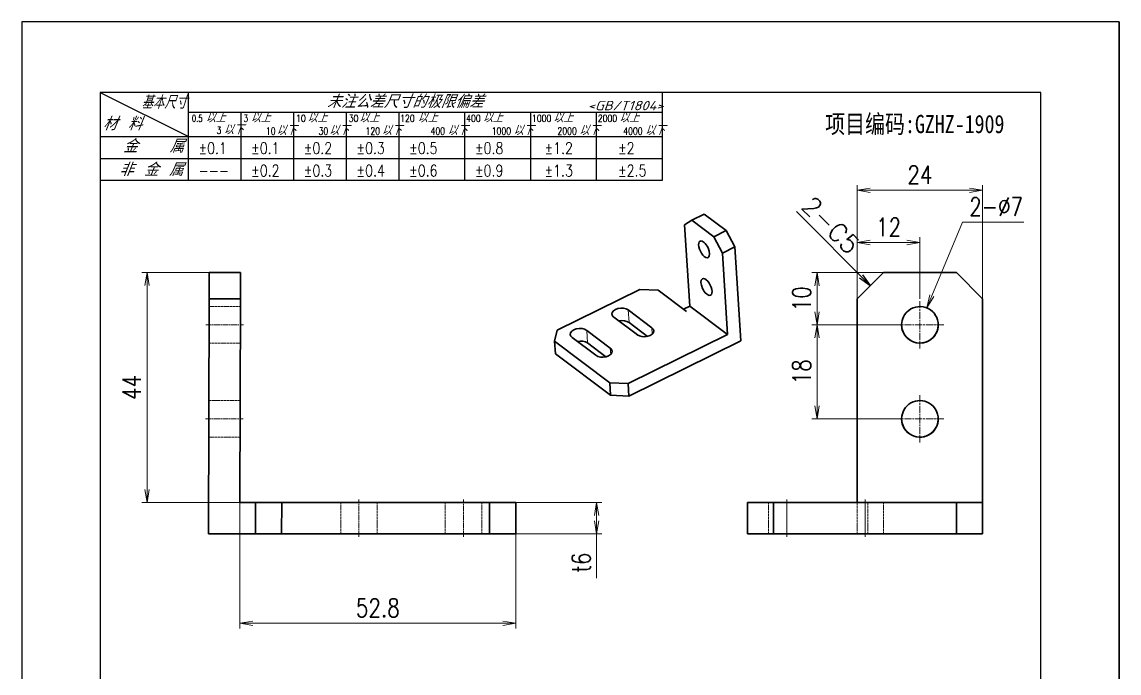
# Model space of a CAD drawing. Header units: millimetres. Extents: x 50851 to 121906, y -34238 to -12059.
# Drawn here: x 119026 to 119236, y -27199.4 to -27074.8 of the extents above; entities that cross this region are included whole.
import ezdxf
from ezdxf.enums import TextEntityAlignment as Align

# ---------------------------------------------------------------- set-up
doc = ezdxf.new("R2010")
doc.units = ezdxf.units.MM
doc.header["$PDMODE"] = 35
doc.linetypes.add('AM_ISO02W050x2', pattern=[3.75, 3, -0.75])
doc.linetypes.add('AM_ISO08W050x2', pattern=[9, 6, -0.75, 1.5, -0.75])
for name, color, linetype, lineweight in [('DIM', 3, 'Continuous', 20), ('DRAWING', 7, 'Continuous', 35), ('中心线', 2, 'AM_ISO08W050x2', 18), ('图框', 7, 'Continuous', 15), ('标注线', 3, 'Continuous', 25), ('细实线', 3, 'Continuous', 18), ('虚线', 1, 'AM_ISO02W050x2', 18)]:
    doc.layers.add(name, color=color, linetype=linetype, lineweight=lineweight)
doc.layers.add('图\\M+19E79\\M+195B6\\M+18E9A', color=7, linetype='Continuous')
doc.styles.add('DIM', font='romans.shx', dxfattribs={"width": 0.8, "bigfont": 'bigfont.shx'})
doc.styles.add('GB', font='gbeitc.shx', dxfattribs={"bigfont": 'gbcbig.shx'})
doc.dimstyles.new('DEH 1-1$0', dxfattribs={"dimtxt": 3.5, "dimasz": 2.5, "dimexe": 1, "dimexo": 0, "dimgap": 1.2, "dimtad": 3, "dimzin": 9, "dimdsep": 46, "dimtxsty": 'DIM', "dimblk": 'OPEN', "dimcen": 0, "dimclrd": 256, "dimclre": 256, "dimclrt": 2, "dimazin": 2, "dimtfac": 0.5, "dimtmove": 0, "dimatfit": 3, "dimldrblk": 'OPEN', "dimfxl": 0, "dimtolj": 2, "dimlwd": 13, "dimlwe": 13, "dimarcsym": 0})
doc.dimstyles.new('DEH 1-1$3', dxfattribs={"dimtxt": 3.5, "dimasz": 2.5, "dimexe": 1, "dimexo": 0, "dimgap": 1.2, "dimtad": 3, "dimtoh": 1, "dimdsep": 46, "dimtxsty": 'DIM', "dimblk": 'OPEN', "dimcen": 0, "dimclrd": 3, "dimclre": 3, "dimclrt": 2, "dimazin": 2, "dimtfac": 0.5, "dimtofl": 0, "dimtmove": 0, "dimatfit": 3, "dimldrblk": 'OPEN', "dimfxl": 0, "dimtolj": 2, "dimlwd": 13, "dimlwe": 13, "dimarcsym": 0})
doc.dimstyles.new('LAM1-1', dxfattribs={"dimtxt": 3.5, "dimasz": 2.5, "dimexe": 1, "dimexo": 0.625, "dimgap": 1.2, "dimtad": 3, "dimdsep": 46, "dimtxsty": 'DIM', "dimblk": 'OPEN', "dimcen": 0, "dimclrd": 8, "dimclre": 8, "dimclrt": 2, "dimazin": 2, "dimtfac": 0.5, "dimtmove": 0, "dimatfit": 3, "dimldrblk": 'OPEN', "dimfxl": 0, "dimtolj": 2, "dimlwd": 13, "dimlwe": 13, "dimarcsym": 0})

# ---------------------------------------------------------------- blocks, each defined once
blk = doc.blocks.new('DEH A4')
at = {"layer": 'Defpoints', "linetype": 'Continuous'}
for p, q in [((0, 297), (0, 0)), ((210, 297), (0, 297)), ((210, 0), (210, 297)), ((210, 297), (210, 0))]:
    blk.add_line(p, q, dxfattribs=at)
at = {"layer": '图\\M+19E79\\M+195B6\\M+18E9A', "linetype": 'Continuous'}
for p, q in [((15, 283.5), (15, 13.5)), ((195, 283.5), (15, 283.5)), ((195, 13.5), (195, 283.5))]:
    blk.add_line(p, q, dxfattribs=at)
at = {"layer": '图\\M+19E79\\M+195B6\\M+18E9A', "color": 9}
for p, q in [((15, 283.5), (31.88, 275.04)), ((31.88, 266.7), (31.88, 283.5)), ((122.6, 266.7), (122.6, 283.5)), ((31.88, 279.72), (122.6, 279.72)), ((41.96, 266.7), (41.96, 279.72)), ((52.04, 266.7), (52.04, 279.72)), ((62.12, 266.7), (62.12, 279.72)), ((72.2, 266.7), (72.2, 279.72)), ((84.8, 266.7), (84.8, 279.72)), ((97.4, 266.7), (97.4, 279.72)), ((110, 266.7), (110, 279.72)), ((15, 275.04), (122.6, 275.04)), ((15, 270.87), (122.6, 270.87)), ((15, 266.7), (122.6, 266.7))]:
    blk.add_line(p, q, dxfattribs=at)
for s, height, style, width, p in [('基本尺寸', 2.52, 'GB', 1.2, (22.84, 280.38)), ('未注公差尺寸的极限偏差', 2.52, 'GB', 1.5, (58.32, 280.52)), ('<GB/T1804>', 1.8, 'GB', 1.3, (108.29, 280.09)), ('以上', 1.62, 'GB', 1.3, (35.15, 277.8)), ('以上', 1.62, 'GB', 1.3, (43.76, 277.8)), ('以上', 1.62, 'GB', 1.3, (54.6, 277.8)), ('以上', 1.62, 'GB', 1.3, (64.53, 277.8)), ('以上', 1.62, 'GB', 1.3, (75.72, 277.8)), ('以上', 1.62, 'GB', 1.3, (88.19, 277.8)), ('以上', 1.62, 'GB', 1.3, (101.67, 277.8)), ('以上', 1.62, 'GB', 1.3, (114.31, 277.8)), ('材 料', 2.52, 'GB', 1.5, (15.42, 276.27)), ('0.5', 1.35, 'DIM', 0.7, (32.54, 277.85)), ('以下', 1.62, 'GB', 1.3, (38.61, 275.51)), ('3', 1.35, 'DIM', 0.8, (42.39, 277.85)), ('10', 1.35, 'DIM', 0.8, (52.47, 277.85)), ('30', 1.35, 'DIM', 0.8, (62.55, 277.85)), ('120', 1.35, 'DIM', 0.8, (72.39, 277.85)), ('400', 1.35, 'DIM', 0.8, (85.03, 277.85)), ('1000', 1.35, 'DIM', 0.8, (97.63, 277.85)), ('2000', 1.35, 'DIM', 0.8, (110.23, 277.85)), ('3', 1.35, 'DIM', 0.8, (37.24, 275.56)), ('10', 1.35, 'DIM', 0.8, (46.7, 275.42)), ('以下', 1.62, 'GB', 1.3, (48.69, 275.37)), ('30', 1.35, 'DIM', 0.8, (56.78, 275.42)), ('以下', 1.62, 'GB', 1.3, (58.77, 275.37)), ('120', 1.35, 'DIM', 0.8, (65.77, 275.42)), ('以下', 1.62, 'GB', 1.3, (68.85, 275.37)), ('400', 1.35, 'DIM', 0.8, (78.21, 275.42)), ('以下', 1.62, 'GB', 1.3, (81.45, 275.37)), ('1000', 1.35, 'DIM', 0.8, (89.92, 275.42)), ('以下', 1.62, 'GB', 1.3, (94.05, 275.37)), ('2000', 1.35, 'DIM', 0.8, (102.5, 275.42)), ('以下', 1.62, 'GB', 1.3, (106.65, 275.37)), ('4000', 1.35, 'DIM', 0.8, (115.1, 275.42)), ('以下', 1.62, 'GB', 1.3, (119.25, 275.37)), ('金   属', 2.52, 'GB', 1.5, (19.33, 271.98)), ('\\M+1817D0.1', 2.205, 'DIM', 0.8, (33.78, 271.73)), ('\\M+1817D0.1', 2.205, 'DIM', 0.8, (43.86, 271.73)), ('\\M+1817D0.2', 2.205, 'DIM', 0.8, (53.94, 271.73)), ('\\M+1817D0.3', 2.205, 'DIM', 0.8, (64.02, 271.73)), ('\\M+1817D0.5', 2.205, 'DIM', 0.8, (74.1, 271.73)), ('\\M+1817D0.8', 2.205, 'DIM', 0.8, (86.7, 271.73)), ('\\M+1817D1.2', 2.205, 'DIM', 0.8, (100.02, 271.73)), ('\\M+1817D2', 2.205, 'DIM', 0.8, (114.09, 271.73)), ('非 金 属', 2.52, 'GB', 1.5, (18.53, 267.49)), ('\\M+1817D0.2', 2.205, 'DIM', 0.8, (43.86, 267.44)), ('\\M+1817D0.3', 2.205, 'DIM', 0.8, (53.94, 267.44)), ('\\M+1817D0.4', 2.205, 'DIM', 0.8, (64.02, 267.44)), ('\\M+1817D0.6', 2.205, 'DIM', 0.8, (74.1, 267.44)), ('\\M+1817D0.9', 2.205, 'DIM', 0.8, (86.7, 267.44)), ('\\M+1817D1.3', 2.205, 'DIM', 0.8, (100.02, 267.44)), ('\\M+1817D2.5', 2.205, 'DIM', 0.8, (114.09, 267.44)), ('---', 2.205, 'DIM', 0.8, (33.78, 267.44))]:
    blk.add_text(s, height=height, dxfattribs=dict(at, style=style, width=width)).set_placement(p)
blk = doc.blocks.new('_Open')
at = {"color": 0, "linetype": 'ByBlock', "lineweight": -2}
for p, q in [((-1, 0.167), (0, 0)), ((-1, -0.167), (0, 0)), ((0, 0), (-1, 0))]:
    blk.add_line(p, q, dxfattribs=at)
blk = doc.blocks.new('*D17')
at = {"layer": 'Defpoints', "color": 0, "transparency": 16777216}
for p in [(119061.83, -27122.74), (119049.95, -27166.75), (119067.72, -27166.75)]:
    blk.add_point(p, dxfattribs=at)
at = {"layer": '标注线', "lineweight": 13, "transparency": 16777216}
for p, q in [((119061.83, -27122.74), (119048.95, -27122.74)), ((119049.95, -27125.24), (119049.95, -27164.25)), ((119067.72, -27166.75), (119048.95, -27166.75))]:
    blk.add_line(p, q, dxfattribs=at)
at = {"layer": '标注线', "lineweight": 13, "transparency": 16777216, "xscale": 2.5, "yscale": 2.5, "zscale": 2.5}
for p, rotation in [((119049.95, -27122.74), 90), ((119049.95, -27166.75), 270)]:
    blk.add_blockref('_Open', p, dxfattribs=dict(at, rotation=rotation))
at = {"layer": '标注线', "color": 2, "transparency": 16777216, "insert": (119047, -27144.74), "char_height": 3.5, "attachment_point": 5, "rotation": 90, "style": 'DIM'}
blk.add_mtext('\\A2;44', dxfattribs=at)
blk = doc.blocks.new('*D18')
at = {"layer": 'Defpoints', "color": 0, "transparency": 16777216}
for p in [(119067.72, -27166.75), (119120.52, -27172.75), (119120.52, -27189.88)]:
    blk.add_point(p, dxfattribs=at)
at = {"layer": '标注线', "lineweight": 13, "transparency": 16777216}
for p, q in [((119067.72, -27166.75), (119067.72, -27190.88)), ((119120.52, -27172.75), (119120.52, -27190.88)), ((119070.22, -27189.88), (119118.02, -27189.88))]:
    blk.add_line(p, q, dxfattribs=at)
at = {"layer": '标注线', "lineweight": 13, "transparency": 16777216, "xscale": 2.5, "yscale": 2.5, "zscale": 2.5, "rotation": 180}
blk.add_blockref('_Open', (119067.72, -27189.88), dxfattribs=at)
at = {"layer": '标注线', "lineweight": 13, "transparency": 16777216, "xscale": 2.5, "yscale": 2.5, "zscale": 2.5}
blk.add_blockref('_Open', (119120.52, -27189.88), dxfattribs=at)
at = {"layer": '标注线', "color": 2, "transparency": 16777216, "insert": (119094.12, -27186.93), "char_height": 3.5, "attachment_point": 5, "style": 'DIM'}
blk.add_mtext('\\A2;52.8', dxfattribs=at)
blk = doc.blocks.new('*D19')
at = {"layer": 'Defpoints', "color": 0, "transparency": 16777216}
for p in [(119120.52, -27166.75), (119120.52, -27172.75), (119136.01, -27172.75)]:
    blk.add_point(p, dxfattribs=at)
at = {"layer": '标注线', "lineweight": 13, "transparency": 16777216}
for p, q in [((119120.52, -27166.75), (119137.01, -27166.75)), ((119136.01, -27169.25), (119136.01, -27170.25)), ((119120.52, -27172.75), (119137.01, -27172.75)), ((119136.01, -27172.75), (119136.01, -27181.25))]:
    blk.add_line(p, q, dxfattribs=at)
at = {"layer": '标注线', "lineweight": 13, "transparency": 16777216, "xscale": 2.5, "yscale": 2.5, "zscale": 2.5}
for p, rotation in [((119136.01, -27166.75), 90), ((119136.01, -27172.75), 270)]:
    blk.add_blockref('_Open', p, dxfattribs=dict(at, rotation=rotation))
at = {"layer": '标注线', "color": 2, "transparency": 16777216, "insert": (119133.06, -27178.25), "char_height": 3.5, "attachment_point": 5, "rotation": 90, "style": 'DIM'}
blk.add_mtext('\\A2;t6', dxfattribs=at)
blk = doc.blocks.new('*D28')
at = {"layer": 'Defpoints', "color": 0, "transparency": 16777216}
for p in [(119190.89, -27122.75), (119178.2, -27132.73), (119193.34, -27132.73)]:
    blk.add_point(p, dxfattribs=at)
at = {"layer": '标注线', "lineweight": 13, "transparency": 16777216}
for p, q in [((119190.89, -27122.75), (119177.2, -27122.75)), ((119178.2, -27125.25), (119178.2, -27130.23)), ((119193.34, -27132.73), (119177.2, -27132.73))]:
    blk.add_line(p, q, dxfattribs=at)
at = {"layer": '标注线', "lineweight": 13, "transparency": 16777216, "xscale": 2.5, "yscale": 2.5, "zscale": 2.5}
for p, rotation in [((119178.2, -27122.75), 90), ((119178.2, -27132.73), 270)]:
    blk.add_blockref('_Open', p, dxfattribs=dict(at, rotation=rotation))
at = {"layer": '标注线', "color": 2, "transparency": 16777216, "insert": (119175.25, -27127.74), "char_height": 3.5, "attachment_point": 5, "rotation": 90, "style": 'DIM'}
blk.add_mtext('\\A2;10', dxfattribs=at)
blk = doc.blocks.new('*D29')
at = {"layer": 'Defpoints', "color": 0, "transparency": 16777216}
for p in [(119193.34, -27132.73), (119178.2, -27150.73), (119193.34, -27150.73)]:
    blk.add_point(p, dxfattribs=at)
at = {"layer": '标注线', "lineweight": 13, "transparency": 16777216}
for p, q in [((119193.34, -27132.73), (119177.2, -27132.73)), ((119178.2, -27135.23), (119178.2, -27148.23)), ((119193.34, -27150.73), (119177.2, -27150.73))]:
    blk.add_line(p, q, dxfattribs=at)
at = {"layer": '标注线', "lineweight": 13, "transparency": 16777216, "xscale": 2.5, "yscale": 2.5, "zscale": 2.5}
for p, rotation in [((119178.2, -27132.73), 90), ((119178.2, -27150.73), 270)]:
    blk.add_blockref('_Open', p, dxfattribs=dict(at, rotation=rotation))
at = {"layer": '标注线', "color": 2, "transparency": 16777216, "insert": (119175.25, -27141.73), "char_height": 3.5, "attachment_point": 5, "rotation": 90, "style": 'DIM'}
blk.add_mtext('\\A2;18', dxfattribs=at)
blk = doc.blocks.new('*D30')
at = {"layer": 'Defpoints', "color": 0, "transparency": 16777216}
for p in [(119197.89, -27116.98), (119185.89, -27127.74), (119197.89, -27127.74)]:
    blk.add_point(p, dxfattribs=at)
at = {"layer": '标注线', "lineweight": 13, "transparency": 16777216}
for p, q in [((119185.89, -27127.74), (119185.89, -27115.98)), ((119188.39, -27116.98), (119195.39, -27116.98)), ((119197.89, -27127.74), (119197.89, -27115.98))]:
    blk.add_line(p, q, dxfattribs=at)
at = {"layer": '标注线', "lineweight": 13, "transparency": 16777216, "xscale": 2.5, "yscale": 2.5, "zscale": 2.5, "rotation": 180}
blk.add_blockref('_Open', (119185.89, -27116.98), dxfattribs=at)
at = {"layer": '标注线', "lineweight": 13, "transparency": 16777216, "xscale": 2.5, "yscale": 2.5, "zscale": 2.5}
blk.add_blockref('_Open', (119197.89, -27116.98), dxfattribs=at)
at = {"layer": '标注线', "color": 2, "transparency": 16777216, "insert": (119191.89, -27114.03), "char_height": 3.5, "attachment_point": 5, "style": 'DIM'}
blk.add_mtext('\\A2;12', dxfattribs=at)
blk = doc.blocks.new('*D31')
at = {"layer": 'Defpoints', "color": 0, "transparency": 16777216}
for p in [(119199.23, -27129.5), (119196.55, -27135.97)]:
    blk.add_point(p, dxfattribs=at)
at = {"layer": '标注线', "color": 3, "lineweight": 13, "transparency": 16777216}
for p, q in [((119206.01, -27113.06), (119200.18, -27127.19)), ((119217.75, -27113.06), (119206.01, -27113.06))]:
    blk.add_line(p, q, dxfattribs=at)
at = {"layer": '标注线', "color": 3, "lineweight": 13, "transparency": 16777216, "xscale": 2.5, "yscale": 2.5, "zscale": 2.5, "rotation": 247.5694858627466}
blk.add_blockref('_Open', (119199.23, -27129.5), dxfattribs=at)
at = {"layer": '标注线', "color": 2, "transparency": 16777216, "insert": (119212.48, -27110.11), "char_height": 3.5, "attachment_point": 5, "style": 'DIM'}
blk.add_mtext('\\A2;{\\Fromans,bigfont|c134;2-}∅7', dxfattribs=at)
blk = doc.blocks.new('*D32')
at = {"layer": 'Defpoints', "color": 0, "transparency": 16777216}
for p in [(119209.89, -27106.98), (119185.89, -27127.74), (119209.89, -27127.95)]:
    blk.add_point(p, dxfattribs=at)
at = {"layer": '标注线', "lineweight": 13, "transparency": 16777216}
for p, q in [((119185.89, -27127.74), (119185.89, -27105.98)), ((119209.89, -27127.95), (119209.89, -27105.98)), ((119188.39, -27106.98), (119207.39, -27106.98))]:
    blk.add_line(p, q, dxfattribs=at)
at = {"layer": '标注线', "lineweight": 13, "transparency": 16777216, "xscale": 2.5, "yscale": 2.5, "zscale": 2.5, "rotation": 180}
blk.add_blockref('_Open', (119185.89, -27106.98), dxfattribs=at)
at = {"layer": '标注线', "lineweight": 13, "transparency": 16777216, "xscale": 2.5, "yscale": 2.5, "zscale": 2.5}
blk.add_blockref('_Open', (119209.89, -27106.98), dxfattribs=at)
at = {"layer": '标注线', "color": 2, "transparency": 16777216, "insert": (119197.89, -27104.03), "char_height": 3.5, "attachment_point": 5, "style": 'DIM'}
blk.add_mtext('\\A2;24', dxfattribs=at)
blk = doc.blocks.new('CHAMFER_DIM_L')
at = {"layer": 'DIM', "color": 2, "style": 'DIM'}
blk.add_attdef('000', text='', height=3.5, rotation=270, dxfattribs=at).set_placement((0, 7), align=Align.BOTTOM_RIGHT)
at = {"layer": 'DIM'}
blk.add_leader([(0, 0), (0, 20)], dimstyle='LAM1-1', dxfattribs=at)

msp = doc.modelspace()

# ---------------------------------------------------------------- linework, layer by layer
at = {"layer": 'DRAWING', "ltscale": 0.081552}
msp.add_line((119154.218, -27112.708), (119152.836, -27113.575), dxfattribs=at)
at = {"layer": 'DRAWING', "ltscale": 0.133221}
for p, q in [((119154.218, -27112.708), (119156.606, -27111.527)), ((119158.438, -27115.88), (119160.827, -27114.699)), ((119160.071, -27119.012), (119162.46, -27117.832))]:
    msp.add_line(p, q, dxfattribs=at)
at = {"layer": 'DRAWING', "ltscale": 0.263968}
for p, q in [((119154.218, -27112.708), (119158.438, -27115.88)), ((119156.606, -27111.527), (119160.827, -27114.699))]:
    msp.add_line(p, q, dxfattribs=at)
at = {"layer": 'DRAWING'}
for p, q in [((119152.836, -27113.575), (119153.816, -27129.172)), ((119160.071, -27119.012), (119161.051, -27134.609)), ((119163.59, -27135.834), (119162.46, -27117.832)), ((119061.815, -27127.736), (119061.705, -27172.749)), ((119067.815, -27127.749), (119067.72, -27166.749)), ((119128.453, -27133.774), (119144.3, -27125.981)), ((119185.89, -27127.749), (119185.89, -27166.749)), ((119209.89, -27127.749), (119209.89, -27166.749)), ((119138.521, -27143.815), (119127.97, -27135.885)), ((119161.051, -27134.609), (119142.019, -27143.969)), ((119142.164, -27146.371), (119163.59, -27135.834)), ((119138.665, -27146.218), (119128.115, -27138.288)), ((119115.518, -27166.749), (119075.719, -27166.749)), ((119204.888, -27166.749), (119169.888, -27166.749)), ((119115.518, -27172.749), (119075.705, -27172.749)), ((119204.888, -27172.749), (119169.888, -27172.749))]:
    msp.add_line(p, q, dxfattribs=at)
at = {"layer": 'DRAWING', "ltscale": 0.176625}
for p, q in [((119162.46, -27117.832), (119160.827, -27114.699)), ((119158.438, -27115.88), (119160.071, -27119.012))]:
    msp.add_line(p, q, dxfattribs=at)
at = {"layer": 'DRAWING', "ltscale": 0.125}
for p, q in [((119061.827, -27122.736), (119061.815, -27127.736)), ((119067.827, -27122.749), (119067.815, -27127.749))]:
    msp.add_line(p, q, dxfattribs=at)
at = {"layer": 'DRAWING', "ltscale": 0.15}
for p, q in [((119067.827, -27122.749), (119061.827, -27122.736)), ((119067.815, -27127.749), (119061.815, -27127.736)), ((119070.72, -27166.749), (119070.705, -27172.749)), ((119075.719, -27166.749), (119075.705, -27172.749)), ((119115.518, -27166.749), (119115.518, -27172.749)), ((119120.518, -27166.749), (119120.518, -27172.749)), ((119164.889, -27166.749), (119164.889, -27172.749)), ((119169.888, -27166.749), (119169.888, -27172.749)), ((119204.888, -27166.749), (119204.888, -27172.749)), ((119209.889, -27166.749), (119209.889, -27172.749))]:
    msp.add_line(p, q, dxfattribs=at)
at = {"layer": 'DRAWING', "ltscale": 0.176777}
for p, q in [((119190.89, -27122.736), (119185.89, -27127.736)), ((119190.89, -27122.749), (119185.89, -27127.749)), ((119209.89, -27127.736), (119204.89, -27122.736)), ((119204.89, -27122.749), (119209.89, -27127.749))]:
    msp.add_line(p, q, dxfattribs=at)
at = {"layer": 'DRAWING', "ltscale": 0.000338759}
for p, q in [((119190.89, -27122.749), (119190.89, -27122.736)), ((119204.89, -27122.749), (119204.89, -27122.736)), ((119185.89, -27127.749), (119185.89, -27127.736)), ((119209.89, -27127.749), (119209.89, -27127.736))]:
    msp.add_line(p, q, dxfattribs=at)
at = {"layer": 'DRAWING', "ltscale": 0.35}
for p, q in [((119190.89, -27122.736), (119204.89, -27122.736)), ((119190.89, -27122.749), (119204.89, -27122.749))]:
    msp.add_line(p, q, dxfattribs=at)
at = {"layer": 'DRAWING', "ltscale": 0.175076}
for p, q in [((119144.3, -27125.981), (119147.798, -27126.134)), ((119138.665, -27146.218), (119142.164, -27146.371))]:
    msp.add_line(p, q, dxfattribs=at)
at = {"layer": 'DRAWING', "ltscale": 0.339387}
msp.add_line((119147.798, -27126.134), (119153.224, -27130.213), dxfattribs=at)
at = {"layer": 'DRAWING', "ltscale": 0.282823}
for p, q in [((119142.062, -27129.892), (119146.584, -27133.291)), ((119143.797, -27134.661), (119139.275, -27131.263)), ((119135.833, -27138.578), (119131.311, -27135.179))]:
    msp.add_line(p, q, dxfattribs=at)
at = {"layer": 'DRAWING', "ltscale": 0.066235}
msp.add_line((119153.816, -27129.172), (119152.627, -27129.757), dxfattribs=at)
at = {"layer": 'DRAWING', "ltscale": 0.03771}
msp.add_line((119152.627, -27129.757), (119153.23, -27130.21), dxfattribs=at)
at = {"layer": 'DRAWING', "ltscale": 0.00037911}
msp.add_line((119152.627, -27129.757), (119152.628, -27129.764), dxfattribs=at)
at = {"layer": 'DRAWING', "ltscale": 0.452515}
msp.add_line((119153.816, -27129.172), (119161.051, -27134.609), dxfattribs=at)
at = {"layer": 'DRAWING', "ltscale": 0.000324826}
msp.add_line((119153.23, -27130.21), (119153.224, -27130.213), dxfattribs=at)
at = {"layer": 'DRAWING', "ltscale": 0.108327}
msp.add_line((119128.453, -27133.774), (119127.97, -27135.885), dxfattribs=at)
at = {"layer": 'DRAWING', "ltscale": 0.282825}
msp.add_line((119134.099, -27133.808), (119138.621, -27137.207), dxfattribs=at)
at = {"layer": 'DRAWING', "ltscale": 0.220819}
msp.add_line((119142.207, -27132.295), (119145.738, -27134.948), dxfattribs=at)
at = {"layer": 'DRAWING', "ltscale": 0.120342}
for p, q in [((119127.97, -27135.885), (119128.115, -27138.288)), ((119138.521, -27143.815), (119138.665, -27146.218)), ((119142.019, -27143.969), (119142.164, -27146.371))]:
    msp.add_line(p, q, dxfattribs=at)
at = {"layer": 'DRAWING', "ltscale": 0.22082}
msp.add_line((119134.244, -27136.211), (119137.774, -27138.864), dxfattribs=at)
at = {"layer": 'DRAWING', "ltscale": 0.175074}
msp.add_line((119138.521, -27143.815), (119142.019, -27143.969), dxfattribs=at)
at = {"layer": 'DRAWING', "ltscale": 0.074634}
msp.add_line((119067.72, -27166.749), (119070.705, -27166.749), dxfattribs=at)
at = {"layer": 'DRAWING', "ltscale": 0.000366211}
msp.add_line((119070.705, -27166.749), (119070.72, -27166.749), dxfattribs=at)
at = {"layer": 'DRAWING', "ltscale": 0.145328}
msp.add_line((119070.705, -27166.749), (119070.705, -27172.562), dxfattribs=at)
at = {"layer": 'DRAWING', "ltscale": 0.124997}
for p, q in [((119075.719, -27166.749), (119070.72, -27166.749)), ((119164.889, -27166.749), (119169.888, -27166.749)), ((119075.705, -27172.749), (119070.705, -27172.749)), ((119164.889, -27172.749), (119169.888, -27172.749))]:
    msp.add_line(p, q, dxfattribs=at)
at = {"layer": 'DRAWING', "ltscale": 0.125003}
for p, q in [((119115.518, -27166.749), (119120.518, -27166.749)), ((119204.888, -27166.749), (119209.889, -27166.749)), ((119115.518, -27172.749), (119120.518, -27172.749)), ((119204.888, -27172.749), (119209.889, -27172.749))]:
    msp.add_line(p, q, dxfattribs=at)
at = {"layer": 'DRAWING', "ltscale": 0.225}
msp.add_line((119061.705, -27172.749), (119070.705, -27172.749), dxfattribs=at)
at = {"layer": 'DRAWING'}
for centre, major_axis, ratio, start_param, end_param in [((119156.579, -27118.293), (-0.775, 1.569), 0.4594722, 0.0000515, 3.1416442), ((119156.579, -27118.293), (-0.775, 1.569), 0.4594722, 6.2015097, 6.2832369), ((119156.579, -27118.293), (-0.775, 1.569), 0.4594722, 3.1416442, 6.2015097), ((119157.031, -27125.492), (-0.775, 1.569), 0.4594722, 0.0000515, 3.059917), ((119157.031, -27125.492), (-0.775, 1.569), 0.4594722, 3.1416442, 6.2832369), ((119157.031, -27125.492), (-0.775, 1.569), 0.4594722, 3.059917, 3.1416442), ((119140.669, -27130.578), (-1.747, -0.105), 0.5969518, 3.7536177, 6.2830852), ((119197.89, -27132.749), (-3.5, 0.04), 0.999997, 3.1415346, 5.3808743), ((119140.669, -27130.578), (-1.747, -0.105), 0.5969518, 6.2830852, 6.8952104), ((119140.814, -27132.98), (1.747, 0.105), 0.5969518, 0.6120251, 1.8532208), ((119197.89, -27132.749), (-3.5, 0.04), 0.999997, 5.3808743, 6.2831273), ((119132.705, -27134.494), (-1.747, -0.105), 0.5969518, 3.7536177, 6.2830852), ((119145.19, -27133.976), (-1.747, -0.105), 0.5969518, 0.6120251, 3.1414925), ((119145.19, -27133.976), (-1.747, -0.105), 0.5969518, 3.1414925, 3.7536177), ((119197.89, -27132.735), (3.5, -0.04), 0.999997, 3.1415346, 5.3808743), ((119197.89, -27132.749), (-3.5, 0.04), 0.999997, 6.2831273, 9.4247199), ((119197.89, -27132.735), (3.5, -0.04), 0.999997, 5.3808743, 6.2808483), ((119132.705, -27134.494), (-1.747, -0.105), 0.5969518, 6.2830852, 6.8952104), ((119132.85, -27136.896), (1.747, 0.105), 0.5969518, 0.6120251, 1.8532208), ((119137.227, -27137.892), (-1.747, -0.105), 0.5969518, 0.6120251, 3.1414925), ((119137.227, -27137.892), (-1.747, -0.105), 0.5969518, 3.1414925, 3.7536177), ((119197.89, -27150.749), (-3.5, 0.04), 0.999997, 3.1415346, 6.2831273), ((119197.89, -27150.735), (3.5, -0.04), 0.999997, 3.1415346, 6.2808483), ((119197.89, -27150.749), (-3.5, 0.04), 0.999997, 6.2831273, 8.5224669), ((119197.89, -27150.749), (-3.5, 0.04), 0.999997, 2.2392816, 3.1415346)]:
    msp.add_ellipse(centre, major_axis=major_axis, ratio=ratio, start_param=start_param, end_param=end_param, dxfattribs=at)
at = {"layer": '中心线', "ltscale": 0.227499}
for p, q in [((119197.89, -27128.185), (119197.89, -27137.285)), ((119202.44, -27132.735), (119193.34, -27132.735)), ((119197.89, -27146.185), (119197.89, -27155.285)), ((119202.44, -27150.735), (119193.34, -27150.735))]:
    msp.add_line(p, q, dxfattribs=at)
at = {"layer": '中心线', "ltscale": 0.180002}
for p, q in [((119061.203, -27132.733), (119068.403, -27132.751)), ((119090.518, -27173.349), (119090.518, -27166.149)), ((119110.518, -27173.349), (119110.518, -27166.149)), ((119172.389, -27173.349), (119172.389, -27166.149)), ((119187.389, -27173.349), (119187.389, -27166.149))]:
    msp.add_line(p, q, dxfattribs=at)
at = {"layer": '中心线', "ltscale": 0.180004}
msp.add_line((119061.159, -27150.733), (119068.359, -27150.751), dxfattribs=at)
at = {"layer": '标注线'}
msp.add_circle((119197.89, -27132.735), 3.5, dxfattribs=at)
at = {"layer": '细实线', "ltscale": 0.120342}
for p, q in [((119142.207, -27132.295), (119142.062, -27129.892)), ((119134.244, -27136.211), (119134.099, -27133.808))]:
    msp.add_line(p, q, dxfattribs=at)
at = {"layer": '细实线', "ltscale": 0.060018}
for p, q in [((119146.656, -27134.489), (119146.584, -27133.291)), ((119138.693, -27138.405), (119138.621, -27137.207))]:
    msp.add_line(p, q, dxfattribs=at)
at = {"layer": '虚线', "ltscale": 0.15}
for p, q in [((119067.816, -27127.749), (119061.816, -27127.736)), ((119061.795, -27136.235), (119067.795, -27136.249)), ((119061.768, -27147.235), (119067.768, -27147.249)), ((119061.751, -27154.235), (119067.751, -27154.249)), ((119087.018, -27172.749), (119087.018, -27166.749)), ((119094.018, -27172.749), (119094.018, -27166.749)), ((119107.018, -27172.749), (119107.018, -27166.749)), ((119114.018, -27172.749), (119114.018, -27166.749)), ((119115.519, -27166.749), (119115.519, -27172.749)), ((119168.889, -27172.749), (119168.889, -27166.749)), ((119168.889, -27172.749), (119168.889, -27166.749)), ((119169.89, -27166.749), (119169.89, -27172.749)), ((119172.389, -27172.749), (119172.389, -27166.749)), ((119172.389, -27172.749), (119172.389, -27166.749)), ((119172.389, -27172.749), (119172.389, -27166.749)), ((119172.389, -27172.749), (119172.389, -27166.749)), ((119185.89, -27166.749), (119185.89, -27172.749)), ((119187.389, -27172.749), (119187.389, -27166.749)), ((119187.389, -27172.749), (119187.389, -27166.749)), ((119187.389, -27172.749), (119187.389, -27166.749)), ((119187.389, -27172.749), (119187.389, -27166.749)), ((119187.89, -27166.749), (119187.89, -27172.749)), ((119190.889, -27172.749), (119190.889, -27166.749)), ((119190.889, -27172.749), (119190.889, -27166.749))]:
    msp.add_line(p, q, dxfattribs=at)
at = {"layer": '虚线', "ltscale": 0.149999}
msp.add_line((119061.812, -27129.235), (119067.812, -27129.249), dxfattribs=at)
at = {"layer": '虚线', "ltscale": 0.000366224}
for p, q in [((119194.39, -27132.695), (119194.39, -27132.709)), ((119201.39, -27132.775), (119201.39, -27132.79)), ((119194.39, -27150.694), (119194.39, -27150.709))]:
    msp.add_line(p, q, dxfattribs=at)
at = {"layer": '虚线', "ltscale": 0.00036624}
msp.add_line((119201.39, -27150.775), (119201.39, -27150.789), dxfattribs=at)
at = {"layer": '虚线', "ltscale": 3.35693e-05}
msp.add_line((119209.89, -27166.749), (119209.889, -27166.749), dxfattribs=at)
at = {"layer": '虚线', "ltscale": 0.004672}
msp.add_line((119070.705, -27172.562), (119070.705, -27172.749), dxfattribs=at)
at = {"layer": '虚线', "ltscale": 0.05}
msp.add_line((119187.89, -27172.749), (119185.89, -27172.749), dxfattribs=at)
at = {"layer": '虚线'}
for centre, start_param, end_param in [((119197.89, -27132.735), 6.2808483, 9.4247199), ((119197.89, -27150.735), 2.2392816, 3.1415346), ((119197.89, -27150.735), 6.2808483, 8.5224669)]:
    msp.add_ellipse(centre, major_axis=(3.5, -0.04), ratio=0.999997, start_param=start_param, end_param=end_param, dxfattribs=at)

# ---------------------------------------------------------------- block references
at = {"layer": '图框'}
msp.add_blockref('DEH A4', (119026.004, -27371.76), dxfattribs=at)
at = {"layer": '标注线', "rotation": 44.84570797807316}
msp.add_blockref('CHAMFER_DIM_L', (119188.39, -27125.236), dxfattribs=at).add_auto_attribs({'000': '2-C5'})

# ---------------------------------------------------------------- texts
at = {"layer": 'DIM', "insert": (119179.745, -27092.548), "char_height": 3.5, "width": 67.49836, "attachment_point": 1, "style": 'DIM'}
msp.add_mtext('{\\fSimSun|b0|i0|c134|p2;项目编码:GZHZ-1909}', dxfattribs=at)

# ---------------------------------------------------------------- dimensions: what is measured, and where the dimension line sits
at = {"layer": '标注线'}
for base, p1, p2, picture, middle in [((119209.888, -27106.977), (119185.89, -27127.736), (119209.888, -27127.952), '*D32', (119197.889, -27104.027)), ((119197.89, -27116.979), (119185.89, -27127.736), (119197.89, -27127.736), '*D30', (119191.89, -27114.029)), ((119120.518, -27189.879), (119067.72, -27166.749), (119120.518, -27172.749), '*D18', (119094.119, -27186.929))]:
    dim = msp.add_linear_dim(base=base, p1=p1, p2=p2, dimstyle='DEH 1-1$0', override={"dimarcsym": 1}, dxfattribs=at)
    dim.commit()
    dim.dimension.update_dxf_attribs({"geometry": picture, "text_midpoint": middle})
dim = msp.add_diameter_dim_2p(p1=(119196.555, -27135.97), p2=(119199.225, -27129.5), text='{\\Fromans,bigfont|c134;2-}<>', dimstyle='DEH 1-1$3', override={"dimarcsym": 1}, dxfattribs=at)
dim.commit()
dim.dimension.update_dxf_attribs({"geometry": '*D31', "text_midpoint": (119212.48, -27113.057), "dimtype": 163})
for base, p1, p2, override, picture, middle in [((119049.95, -27166.749), (119061.827, -27122.736), (119067.72, -27166.749), {"dimdec": 1, "dimarcsym": 1}, '*D17', (119047, -27144.743)), ((119178.204, -27150.735), (119193.34, -27132.735), (119193.34, -27150.735), {"dimarcsym": 1}, '*D29', (119175.254, -27141.735)), ((119136.012, -27172.749), (119120.518, -27166.749), (119120.518, -27172.749), {"dimpost": 't<>', "dimarcsym": 1}, '*D19', (119133.062, -27178.249))]:
    dim = msp.add_linear_dim(base=base, p1=p1, p2=p2, angle=90, dimstyle='DEH 1-1$0', override=override, dxfattribs=at)
    dim.commit()
    dim.dimension.update_dxf_attribs({"geometry": picture, "text_midpoint": middle})
dim = msp.add_linear_dim(base=(119178.204, -27132.735), p1=(119190.89, -27122.749), p2=(119193.34, -27132.735), angle=90, dimstyle='DEH 1-1$0', override={"dimdec": 1, "dimarcsym": 1}, dxfattribs=at)
dim.commit()
dim.dimension.update_dxf_attribs({"geometry": '*D28', "text_midpoint": (119178.204, -27127.742), "dimtype": 160})

doc.saveas('drawing.dxf')
